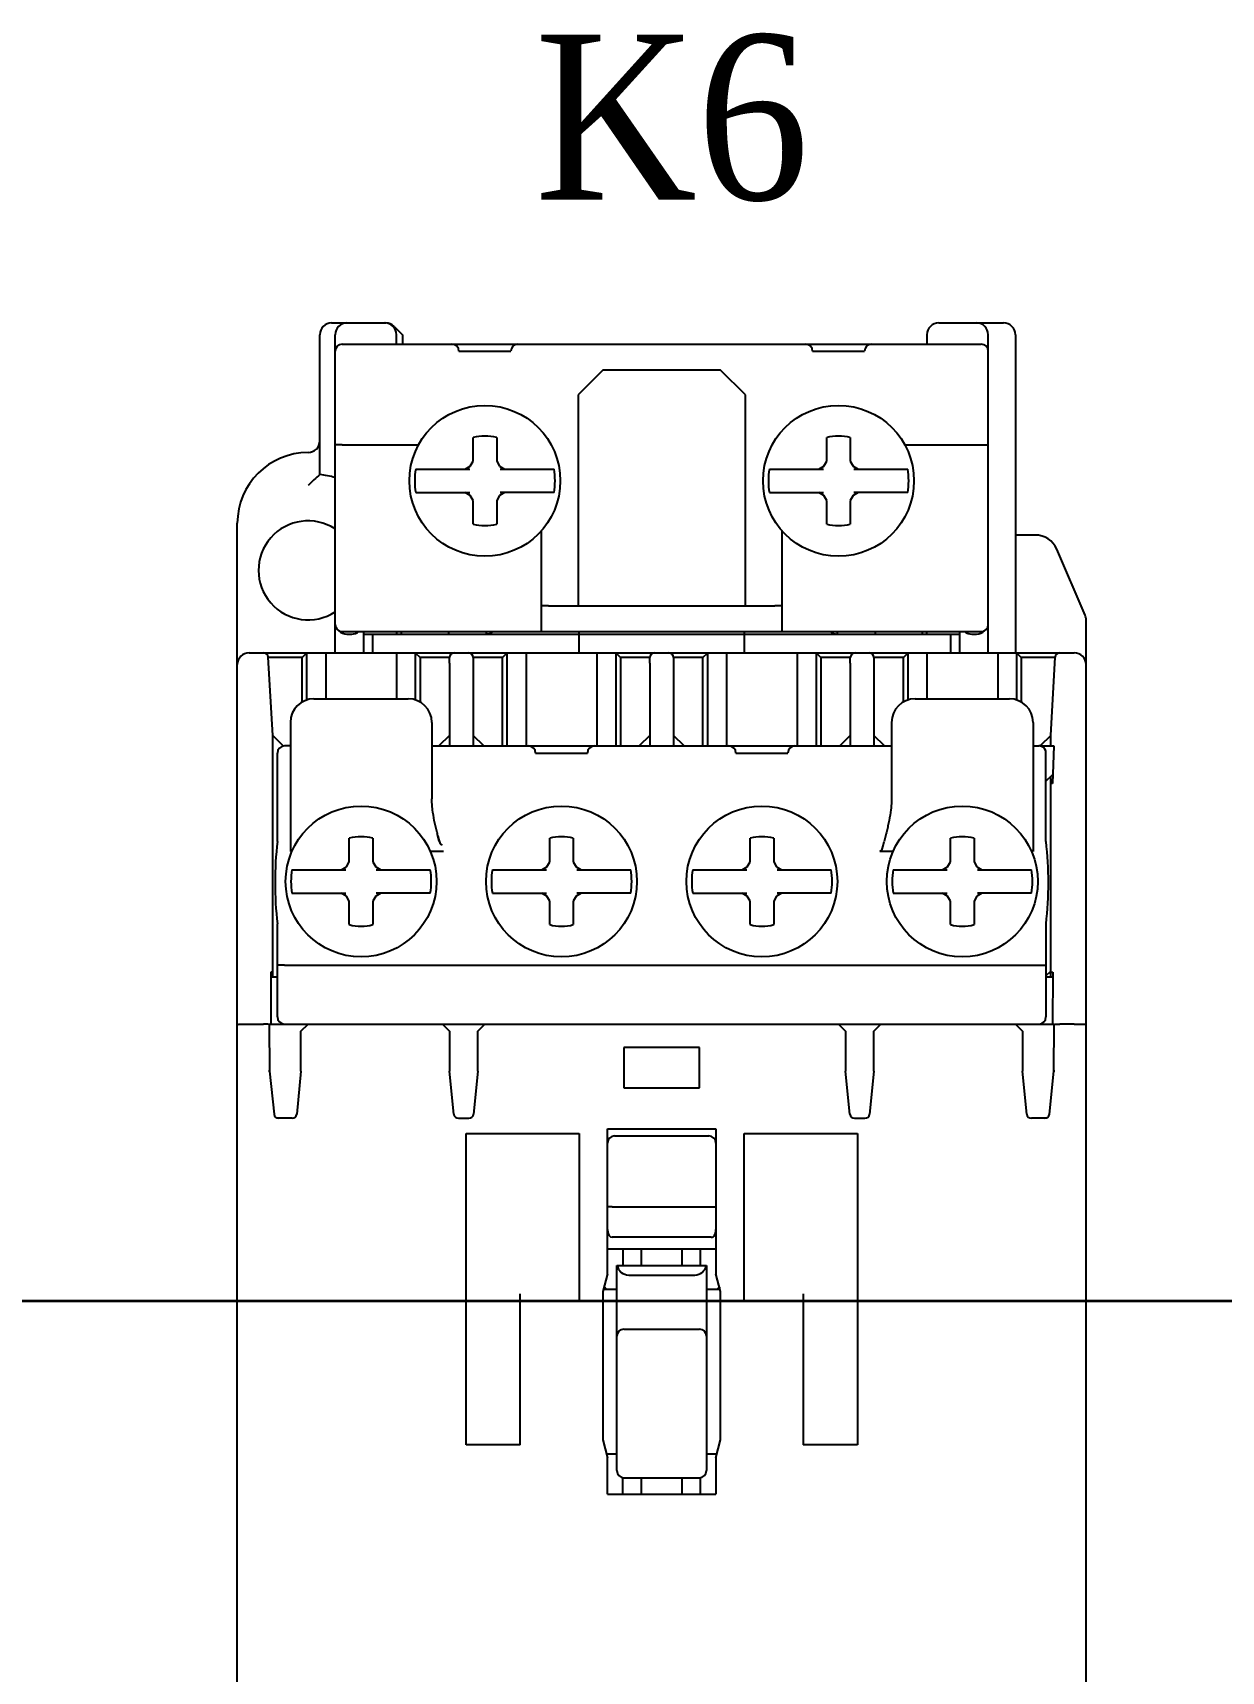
# Model space of a CAD drawing. Header units: millimetres. Extents: x 0 to 19177, y 0 to 12100.
# Drawn here: x 17208.4 to 17258.8, y 10629.2 to 10698.7 of the extents above; entities that cross this region are included whole.
import ezdxf

# ---------------------------------------------------------------- set-up
doc = ezdxf.new("R2010")
doc.units = ezdxf.units.MM
doc.header["$MEASUREMENT"] = 0
doc.layers.add('mang', color=4, linetype='Continuous')
doc.layers.add('NetDam', color=7, linetype='Continuous', lineweight=35)
doc.styles.add('HOATBF.shx', font='', dxfattribs={"width": 0.9})
doc.styles.get('HOATBF.shx').set_extended_font_data('.VnAvant')

msp = doc.modelspace()

# ---------------------------------------------------------------- linework, layer by layer
at = {"color": 7, "linetype": 'Continuous'}
for p, q in [((17220.592, 10679.944), (17220.592, 10685.875)), ((17221.092, 10686.375), (17223.385, 10686.375)), ((17221.242, 10672.375), (17221.242, 10685.875)), ((17223.739, 10686.229), (17224.092, 10685.875)), ((17223.842, 10685.475), (17223.842, 10685.875)), ((17224.092, 10685.875), (17224.092, 10685.475)), ((17246.342, 10685.875), (17246.342, 10685.475)), ((17246.842, 10686.375), (17249.592, 10686.375)), ((17248.942, 10672.375), (17248.942, 10685.875)), ((17250.092, 10685.875), (17250.092, 10672.375)), ((17221.542, 10685.475), (17248.642, 10685.475)), ((17226.492, 10685.175), (17228.692, 10685.175)), ((17241.492, 10685.175), (17243.692, 10685.175)), ((17232.592, 10684.375), (17231.542, 10683.325)), ((17237.592, 10684.375), (17232.592, 10684.375)), ((17238.642, 10683.325), (17237.592, 10684.375)), ((17231.542, 10683.325), (17231.542, 10674.375)), ((17238.642, 10674.375), (17238.642, 10683.325)), ((17221.542, 10681.206), (17224.782, 10681.206)), ((17227.092, 10680.508), (17227.092, 10681.508)), ((17228.092, 10681.508), (17228.092, 10680.508)), ((17242.092, 10680.508), (17242.092, 10681.508)), ((17243.092, 10681.508), (17243.092, 10680.508)), ((17245.402, 10681.206), (17248.642, 10681.206)), ((17226.759, 10680.175), (17226.97, 10680.297)), ((17226.97, 10680.297), (17227.092, 10680.508)), ((17228.092, 10680.508), (17228.214, 10680.297)), ((17228.214, 10680.297), (17228.425, 10680.175)), ((17241.759, 10680.175), (17241.97, 10680.297)), ((17241.97, 10680.297), (17242.092, 10680.508)), ((17243.092, 10680.508), (17243.214, 10680.297)), ((17243.214, 10680.297), (17243.425, 10680.175)), ((17224.659, 10680.175), (17226.949, 10680.175)), ((17228.236, 10680.175), (17230.526, 10680.175)), ((17239.659, 10680.175), (17241.949, 10680.175)), ((17243.236, 10680.175), (17245.526, 10680.175)), ((17224.659, 10679.175), (17226.949, 10679.175)), ((17226.97, 10679.053), (17226.759, 10679.175)), ((17227.092, 10678.842), (17226.97, 10679.053)), ((17228.214, 10679.053), (17228.092, 10678.842)), ((17228.425, 10679.175), (17228.214, 10679.053)), ((17230.526, 10679.175), (17228.236, 10679.175)), ((17239.659, 10679.175), (17241.949, 10679.175)), ((17241.97, 10679.053), (17241.759, 10679.175)), ((17242.092, 10678.842), (17241.97, 10679.053)), ((17243.214, 10679.053), (17243.092, 10678.842)), ((17243.425, 10679.175), (17243.214, 10679.053)), ((17245.526, 10679.175), (17243.236, 10679.175)), ((17227.092, 10677.842), (17227.092, 10678.842)), ((17228.092, 10678.842), (17228.092, 10677.842)), ((17231.542, 10678.725), (17231.592, 10678.725)), ((17242.092, 10677.842), (17242.092, 10678.842)), ((17243.092, 10678.842), (17243.092, 10677.842)), ((17217.092, 10611.875), (17217.092, 10677.875)), ((17229.992, 10673.275), (17229.992, 10677.558)), ((17240.192, 10677.558), (17240.192, 10673.275)), ((17250.933, 10677.375), (17250.092, 10677.375)), ((17253.052, 10673.969), (17251.852, 10676.769)), ((17230.292, 10674.375), (17239.892, 10674.375)), ((17253.092, 10611.875), (17253.092, 10673.772)), ((17221.542, 10673.275), (17248.642, 10673.275)), ((17221.742, 10673.175), (17221.942, 10673.175)), ((17222.442, 10673.275), (17222.442, 10672.375)), ((17222.442, 10673.175), (17247.742, 10673.175)), ((17222.842, 10672.375), (17222.842, 10673.175)), ((17223.842, 10673.275), (17223.842, 10673.175)), ((17224.042, 10673.275), (17224.042, 10673.175)), ((17226.042, 10673.275), (17226.042, 10673.175)), ((17227.642, 10673.275), (17227.642, 10673.175)), ((17231.592, 10672.375), (17231.592, 10673.275)), ((17238.592, 10673.275), (17238.592, 10672.375)), ((17242.542, 10673.175), (17242.542, 10673.275)), ((17244.142, 10673.275), (17244.142, 10673.175)), ((17246.142, 10673.275), (17246.142, 10673.175)), ((17246.342, 10673.175), (17246.342, 10673.275)), ((17247.342, 10673.175), (17247.342, 10672.375)), ((17247.742, 10672.375), (17247.742, 10673.275)), ((17248.242, 10673.175), (17248.442, 10673.175)), ((17217.592, 10672.375), (17252.592, 10672.375)), ((17218.592, 10668.875), (17218.403, 10672.186)), ((17219.842, 10672.175), (17218.404, 10672.175)), ((17219.842, 10672.175), (17220.042, 10672.375)), ((17219.842, 10670.291), (17219.842, 10672.175)), ((17220.042, 10670.377), (17220.042, 10672.375)), ((17220.842, 10672.375), (17220.842, 10670.425)), ((17223.842, 10672.375), (17223.842, 10670.425)), ((17224.642, 10672.375), (17224.642, 10670.377)), ((17224.642, 10672.375), (17224.842, 10672.175)), ((17224.842, 10672.175), (17224.842, 10670.291)), ((17226.092, 10672.175), (17224.842, 10672.175)), ((17226.092, 10671.938), (17226.092, 10672.175)), ((17226.092, 10671.935), (17226.092, 10668.425)), ((17227.092, 10672.175), (17227.092, 10671.938)), ((17228.342, 10672.175), (17227.092, 10672.175)), ((17227.092, 10671.935), (17227.092, 10668.425)), ((17228.342, 10672.175), (17228.542, 10672.375)), ((17228.342, 10668.425), (17228.342, 10672.175)), ((17228.542, 10668.425), (17228.542, 10672.375)), ((17229.342, 10672.375), (17229.342, 10668.425)), ((17232.342, 10672.375), (17232.342, 10668.425)), ((17233.142, 10672.375), (17233.142, 10668.425)), ((17233.142, 10672.375), (17233.342, 10672.175)), ((17233.342, 10672.175), (17233.342, 10668.425)), ((17234.592, 10672.175), (17233.342, 10672.175)), ((17234.592, 10671.938), (17234.592, 10672.175)), ((17234.592, 10671.935), (17234.592, 10668.425)), ((17235.592, 10672.175), (17235.592, 10671.938)), ((17236.842, 10672.175), (17235.592, 10672.175)), ((17235.592, 10671.935), (17235.592, 10668.425)), ((17236.842, 10672.175), (17237.042, 10672.375)), ((17236.842, 10668.425), (17236.842, 10672.175)), ((17237.042, 10668.425), (17237.042, 10672.375)), ((17237.842, 10672.375), (17237.842, 10668.425)), ((17240.842, 10672.375), (17240.842, 10668.425)), ((17241.642, 10672.375), (17241.642, 10668.425)), ((17241.642, 10672.375), (17241.842, 10672.175)), ((17241.842, 10672.175), (17241.842, 10668.425)), ((17243.092, 10672.175), (17241.842, 10672.175)), ((17243.092, 10671.938), (17243.092, 10672.175)), ((17243.092, 10671.935), (17243.092, 10668.425)), ((17244.092, 10672.175), (17244.092, 10671.938)), ((17245.342, 10672.175), (17244.092, 10672.175)), ((17244.092, 10671.935), (17244.092, 10668.425)), ((17245.342, 10672.175), (17245.542, 10672.375)), ((17245.342, 10670.291), (17245.342, 10672.175)), ((17245.542, 10670.377), (17245.542, 10672.375)), ((17246.342, 10672.375), (17246.342, 10670.425)), ((17249.342, 10672.375), (17249.342, 10670.425)), ((17250.142, 10672.375), (17250.142, 10670.377)), ((17250.142, 10672.375), (17250.342, 10672.175)), ((17250.342, 10672.175), (17250.342, 10670.291)), ((17251.781, 10672.175), (17250.342, 10672.175)), ((17251.592, 10668.875), (17251.782, 10672.186)), ((17220.342, 10670.425), (17224.342, 10670.425)), ((17245.842, 10670.425), (17249.842, 10670.425)), ((17219.342, 10669.425), (17219.342, 10663.942)), ((17225.342, 10669.425), (17225.342, 10666.179)), ((17244.842, 10669.425), (17244.842, 10666.179)), ((17250.842, 10669.425), (17250.842, 10663.942)), ((17218.592, 10658.625), (17218.592, 10668.875)), ((17219.046, 10668.421), (17218.592, 10668.875)), ((17226.092, 10668.875), (17225.642, 10668.425)), ((17227.542, 10668.425), (17227.092, 10668.875)), ((17234.592, 10668.875), (17234.142, 10668.425)), ((17236.042, 10668.425), (17235.592, 10668.875)), ((17243.092, 10668.875), (17242.642, 10668.425)), ((17244.542, 10668.425), (17244.092, 10668.875)), ((17251.592, 10668.875), (17251.142, 10668.425)), ((17251.592, 10668.425), (17251.592, 10668.875)), ((17218.792, 10664.375), (17218.792, 10668.125)), ((17219.342, 10668.425), (17219.092, 10668.425)), ((17225.342, 10668.425), (17244.842, 10668.425)), ((17229.742, 10668.125), (17231.942, 10668.125)), ((17238.242, 10668.125), (17240.442, 10668.125)), ((17250.842, 10668.425), (17251.092, 10668.425)), ((17251.205, 10668.425), (17251.722, 10668.425)), ((17251.392, 10664.375), (17251.392, 10668.125)), ((17251.722, 10668.425), (17251.664, 10666.825)), ((17251.392, 10666.925), (17251.678, 10667.211)), ((17251.592, 10658.625), (17251.592, 10667.125)), ((17251.593, 10666.825), (17251.604, 10667.137)), ((17251.664, 10666.825), (17251.593, 10666.825)), ((17221.842, 10663.508), (17221.842, 10664.508)), ((17222.842, 10664.508), (17222.842, 10663.508)), ((17230.342, 10663.508), (17230.342, 10664.508)), ((17231.342, 10664.508), (17231.342, 10663.508)), ((17238.842, 10663.508), (17238.842, 10664.508)), ((17239.842, 10664.508), (17239.842, 10663.508)), ((17247.342, 10663.508), (17247.342, 10664.508)), ((17248.342, 10664.508), (17248.342, 10663.508)), ((17219.342, 10663.992), (17219.426, 10663.992)), ((17225.842, 10663.942), (17225.259, 10663.942)), ((17244.926, 10663.942), (17244.342, 10663.942)), ((17250.759, 10663.992), (17250.842, 10663.992)), ((17219.409, 10663.175), (17221.699, 10663.175)), ((17221.509, 10663.175), (17221.72, 10663.297)), ((17221.72, 10663.297), (17221.842, 10663.508)), ((17222.842, 10663.508), (17222.964, 10663.297)), ((17222.964, 10663.297), (17223.175, 10663.175)), ((17222.986, 10663.175), (17225.276, 10663.175)), ((17227.909, 10663.175), (17230.199, 10663.175)), ((17230.009, 10663.175), (17230.22, 10663.297)), ((17230.22, 10663.297), (17230.342, 10663.508)), ((17231.342, 10663.508), (17231.464, 10663.297)), ((17231.464, 10663.297), (17231.675, 10663.175)), ((17231.486, 10663.175), (17233.776, 10663.175)), ((17236.409, 10663.175), (17238.699, 10663.175)), ((17238.509, 10663.175), (17238.72, 10663.297)), ((17238.72, 10663.297), (17238.842, 10663.508)), ((17239.842, 10663.508), (17239.964, 10663.297)), ((17239.964, 10663.297), (17240.175, 10663.175)), ((17239.986, 10663.175), (17242.276, 10663.175)), ((17244.909, 10663.175), (17247.199, 10663.175)), ((17247.009, 10663.175), (17247.22, 10663.297)), ((17247.22, 10663.297), (17247.342, 10663.508)), ((17248.342, 10663.508), (17248.464, 10663.297)), ((17248.464, 10663.297), (17248.675, 10663.175)), ((17248.486, 10663.175), (17250.776, 10663.175)), ((17219.409, 10662.175), (17221.699, 10662.175)), ((17221.72, 10662.053), (17221.509, 10662.175)), ((17221.842, 10661.842), (17221.72, 10662.053)), ((17221.842, 10660.842), (17221.842, 10661.842)), ((17222.964, 10662.053), (17222.842, 10661.842)), ((17222.842, 10661.842), (17222.842, 10660.842)), ((17223.175, 10662.175), (17222.964, 10662.053)), ((17225.276, 10662.175), (17222.986, 10662.175)), ((17227.909, 10662.175), (17230.199, 10662.175)), ((17230.22, 10662.053), (17230.009, 10662.175)), ((17230.342, 10661.842), (17230.22, 10662.053)), ((17230.342, 10660.842), (17230.342, 10661.842)), ((17231.464, 10662.053), (17231.342, 10661.842)), ((17231.342, 10661.842), (17231.342, 10660.842)), ((17231.675, 10662.175), (17231.464, 10662.053)), ((17233.776, 10662.175), (17231.486, 10662.175)), ((17236.409, 10662.175), (17238.699, 10662.175)), ((17238.72, 10662.053), (17238.509, 10662.175)), ((17238.842, 10661.842), (17238.72, 10662.053)), ((17238.842, 10660.842), (17238.842, 10661.842)), ((17239.964, 10662.053), (17239.842, 10661.842)), ((17239.842, 10661.842), (17239.842, 10660.842)), ((17240.175, 10662.175), (17239.964, 10662.053)), ((17242.276, 10662.175), (17239.986, 10662.175)), ((17244.909, 10662.175), (17247.199, 10662.175)), ((17247.22, 10662.053), (17247.009, 10662.175)), ((17247.342, 10661.842), (17247.22, 10662.053)), ((17247.342, 10660.842), (17247.342, 10661.842)), ((17248.464, 10662.053), (17248.342, 10661.842)), ((17248.342, 10661.842), (17248.342, 10660.842)), ((17248.675, 10662.175), (17248.464, 10662.053)), ((17250.776, 10662.175), (17248.486, 10662.175)), ((17218.792, 10656.925), (17218.792, 10660.875)), ((17251.392, 10660.875), (17251.392, 10656.925)), ((17218.509, 10658.825), (17218.52, 10656.625)), ((17218.592, 10658.825), (17218.509, 10658.825)), ((17219.092, 10659.125), (17251.092, 10659.125)), ((17251.392, 10658.675), (17251.592, 10658.875)), ((17251.592, 10658.825), (17251.675, 10658.825)), ((17251.675, 10658.825), (17251.664, 10656.625)), ((17218.51, 10658.625), (17218.792, 10658.625)), ((17251.392, 10658.625), (17251.674, 10658.625)), ((17217.592, 10656.625), (17218.203, 10656.625)), ((17218.449, 10656.625), (17218.459, 10654.625)), ((17218.449, 10656.625), (17251.735, 10656.625)), ((17219.792, 10656.325), (17220.092, 10656.625)), ((17219.792, 10654.625), (17219.792, 10656.325)), ((17225.792, 10656.625), (17226.092, 10656.325)), ((17226.092, 10656.325), (17226.092, 10654.625)), ((17227.292, 10656.325), (17227.592, 10656.625)), ((17227.292, 10654.625), (17227.292, 10656.325)), ((17242.592, 10656.625), (17242.892, 10656.325)), ((17242.892, 10656.325), (17242.892, 10654.625)), ((17244.092, 10656.325), (17244.392, 10656.625)), ((17244.092, 10654.625), (17244.092, 10656.325)), ((17250.092, 10656.625), (17250.392, 10656.325)), ((17250.392, 10656.325), (17250.392, 10654.625)), ((17251.725, 10654.625), (17251.735, 10656.625)), ((17252.592, 10656.625), (17251.981, 10656.625)), ((17233.492, 10655.625), (17233.492, 10653.925)), ((17236.692, 10655.625), (17233.492, 10655.625)), ((17236.692, 10653.925), (17236.692, 10655.625)), ((17218.459, 10654.625), (17218.413, 10654.625)), ((17218.459, 10654.625), (17218.651, 10652.804)), ((17219.792, 10654.625), (17219.61, 10652.805)), ((17226.274, 10652.805), (17226.092, 10654.625)), ((17227.292, 10654.625), (17227.11, 10652.805)), ((17243.074, 10652.805), (17242.892, 10654.625)), ((17244.092, 10654.625), (17243.91, 10652.805)), ((17250.574, 10652.805), (17250.392, 10654.625)), ((17251.534, 10652.804), (17251.725, 10654.625)), ((17251.772, 10654.625), (17251.725, 10654.625)), ((17233.492, 10653.925), (17236.692, 10653.925)), ((17219.411, 10652.625), (17218.75, 10652.625)), ((17226.473, 10652.625), (17226.911, 10652.625)), ((17243.273, 10652.625), (17243.711, 10652.625)), ((17251.435, 10652.625), (17250.773, 10652.625)), ((17226.792, 10638.775), (17226.792, 10651.975)), ((17226.792, 10651.975), (17231.592, 10651.975)), ((17231.592, 10651.975), (17231.592, 10644.875)), ((17232.792, 10646.025), (17232.792, 10652.175)), ((17232.792, 10652.175), (17237.392, 10652.175)), ((17233.092, 10651.875), (17237.092, 10651.875)), ((17237.392, 10652.175), (17237.392, 10646.025)), ((17238.592, 10644.875), (17238.592, 10651.975)), ((17238.592, 10651.975), (17243.392, 10651.975)), ((17243.392, 10651.975), (17243.392, 10638.775)), ((17232.992, 10648.875), (17237.192, 10648.875)), ((17237.392, 10647.075), (17232.792, 10647.075)), ((17237.192, 10647.575), (17232.992, 10647.575)), ((17233.442, 10647.075), (17233.442, 10646.375)), ((17234.242, 10646.375), (17234.242, 10647.075)), ((17235.942, 10647.075), (17235.942, 10646.375)), ((17236.742, 10646.375), (17236.742, 10647.075)), ((17233.192, 10637.675), (17233.192, 10646.375)), ((17233.192, 10646.375), (17236.992, 10646.375)), ((17236.992, 10646.375), (17236.992, 10637.675)), ((17232.792, 10646.025), (17232.592, 10645.275)), ((17233.692, 10645.975), (17236.492, 10645.975)), ((17237.592, 10645.275), (17237.392, 10646.025)), ((17229.092, 10638.775), (17229.092, 10645.175)), ((17231.592, 10644.875), (17229.092, 10644.875)), ((17232.592, 10645.275), (17232.592, 10638.975)), ((17232.619, 10645.375), (17233.142, 10645.375)), ((17232.642, 10645.462), (17232.642, 10645.375)), ((17232.742, 10645.375), (17232.645, 10645.472)), ((17237.042, 10645.375), (17237.566, 10645.375)), ((17237.442, 10645.375), (17237.54, 10645.472)), ((17237.542, 10645.462), (17237.542, 10645.375)), ((17237.592, 10638.975), (17237.592, 10645.275)), ((17241.092, 10644.875), (17238.592, 10644.875)), ((17241.092, 10645.175), (17241.092, 10638.775)), ((17233.492, 10643.675), (17236.692, 10643.675)), ((17229.092, 10638.775), (17226.792, 10638.775)), ((17232.592, 10638.975), (17232.792, 10638.225)), ((17237.392, 10638.225), (17237.592, 10638.975)), ((17243.392, 10638.775), (17241.092, 10638.775)), ((17233.142, 10638.375), (17232.752, 10638.375)), ((17232.792, 10636.675), (17232.792, 10638.225)), ((17237.432, 10638.375), (17237.042, 10638.375)), ((17237.392, 10638.225), (17237.392, 10636.675)), ((17233.442, 10636.675), (17233.442, 10637.379)), ((17233.442, 10637.375), (17236.742, 10637.375)), ((17234.242, 10636.675), (17234.242, 10637.375)), ((17235.942, 10637.375), (17235.942, 10636.675)), ((17236.742, 10636.675), (17236.742, 10637.379)), ((17232.792, 10636.675), (17237.392, 10636.675))]:
    msp.add_line(p, q, dxfattribs=at)
for centre in [(17227.592, 10679.675), (17242.592, 10679.675), (17222.342, 10662.675), (17230.842, 10662.675), (17239.342, 10662.675), (17247.842, 10662.675)]:
    msp.add_circle(centre, 3.2, dxfattribs=at)
for centre, radius, start, end in [((17221.092, 10685.875), 0.5, 90, 180), ((17221.742, 10685.875), 0.5, 90, 180), ((17223.342, 10685.875), 0.5, 0, 90), ((17223.385, 10685.875), 0.5, 45, 90), ((17246.842, 10685.875), 0.5, 90, 180), ((17248.442, 10685.875), 0.5, 0, 90), ((17249.592, 10685.875), 0.5, 0, 90), ((17221.542, 10685.175), 0.3, 90, 180), ((17226.192, 10685.175), 0.3, 0, 90), ((17228.992, 10685.175), 0.3, 90, 180), ((17241.192, 10685.175), 0.3, 0, 90), ((17243.992, 10685.175), 0.3, 90, 180), ((17248.642, 10685.175), 0.3, 0, 90), ((17220.092, 10681.375), 0.5, 270, 359.99999), ((17227.592, 10679.675), 1.9, 74.74248, 105.25752), ((17242.592, 10679.675), 1.9, 74.74248, 105.25752), ((17220.092, 10677.875), 3, 90, 180), ((17228.104, 10671.442), 11.345, 131.45988, 134.92389), ((17220.092, 10675.875), 4.1, 73.70876, 82.99527), ((17227.592, 10679.675), 2.976, 170.32743, 189.67257), ((17227.592, 10679.675), 2.976, 350.32743, 9.67257), ((17242.592, 10679.675), 2.976, 170.32743, 189.67257), ((17242.592, 10679.675), 2.976, 350.32743, 9.67257), ((17220.092, 10675.875), 2.1, 56.76499, 303.23501), ((17227.592, 10679.675), 1.9, 254.74248, 285.25752), ((17242.592, 10679.675), 1.9, 254.74248, 285.25752), ((17250.933, 10676.375), 1, 23.19859, 90), ((17221.542, 10673.575), 0.3, 180, 270), ((17248.642, 10673.575), 0.3, 270, 0), ((17252.592, 10673.772), 0.5, 0, 23.19859), ((17221.742, 10673.675), 0.5, 226.6856, 270), ((17221.942, 10673.675), 0.5, 270, 306.7506), ((17227.642, 10673.675), 0.5, 270, 306.82949), ((17242.542, 10673.675), 0.5, 233.17025, 270), ((17248.242, 10673.675), 0.5, 233.2494, 270), ((17248.442, 10673.675), 0.5, 270, 313.3144), ((17217.592, 10671.875), 0.5, 90, 180), ((17218.203, 10672.175), 0.2, 3.27049, 90), ((17226.292, 10672.175), 0.2, 90, 180), ((17226.283, 10671.935), 0.19, 178.95677, 180.0273), ((17226.892, 10672.175), 0.2, 0, 90), ((17226.902, 10671.935), 0.19, 359.9727, 1.04323), ((17234.792, 10672.175), 0.2, 90, 180), ((17234.783, 10671.935), 0.19, 178.95677, 180.0273), ((17235.392, 10672.175), 0.2, 0, 90), ((17235.402, 10671.935), 0.19, 359.9727, 1.04323), ((17243.292, 10672.175), 0.2, 90, 180), ((17243.283, 10671.935), 0.19, 178.95677, 180.0273), ((17243.892, 10672.175), 0.2, 0, 90), ((17243.902, 10671.935), 0.19, 359.9727, 1.04323), ((17251.981, 10672.175), 0.2, 90.00002, 176.72951), ((17252.592, 10671.875), 0.5, 0, 90), ((17220.342, 10669.425), 1, 90, 180), ((17224.342, 10669.425), 1, 0, 90), ((17245.842, 10669.425), 1, 90, 180), ((17249.842, 10669.425), 1, 0, 90), ((17219.092, 10668.125), 0.3, 90, 180), ((17229.442, 10668.125), 0.3, 0, 90), ((17232.242, 10668.125), 0.3, 90, 180), ((17237.942, 10668.125), 0.3, 0, 90), ((17240.742, 10668.125), 0.3, 90, 180), ((17251.1, 10668.145), 0.278, 67.91859, 91.63944), ((17251.092, 10668.125), 0.3, 0, 67.96842), ((17234.055, 10662.625), 15.363, 173.45849, 186.54097), ((17222.342, 10662.675), 1.9, 74.74248, 105.25752), ((17230.842, 10662.675), 1.9, 74.74248, 105.25752), ((17239.342, 10662.675), 1.9, 74.74248, 105.25752), ((17247.842, 10662.675), 1.9, 74.74248, 105.25752), ((17236.13, 10662.625), 15.363, 353.45903, 6.54151), ((17222.342, 10662.675), 2.976, 170.32743, 189.67257), ((17222.342, 10662.675), 2.976, 350.32743, 9.67257), ((17230.842, 10662.675), 2.976, 170.32743, 189.67257), ((17230.842, 10662.675), 2.976, 350.32743, 9.67257), ((17239.342, 10662.675), 2.976, 170.32743, 189.67257), ((17239.342, 10662.675), 2.976, 350.32743, 9.67257), ((17247.842, 10662.675), 2.976, 170.32743, 189.67257), ((17247.842, 10662.675), 2.976, 350.32743, 9.67257), ((17222.342, 10662.675), 1.9, 254.74248, 285.25752), ((17230.842, 10662.675), 1.9, 254.74248, 285.25752), ((17239.342, 10662.675), 1.9, 254.74248, 285.25752), ((17247.842, 10662.675), 1.9, 254.74248, 285.25752), ((17219.092, 10656.925), 0.3, 180, 270), ((17251.092, 10656.925), 0.3, 270, 0), ((17219.411, 10652.825), 0.2, 270, 354.28941), ((17226.473, 10652.825), 0.2, 185.71059, 270), ((17226.911, 10652.825), 0.2, 270, 354.28941), ((17243.273, 10652.825), 0.2, 185.71059, 270), ((17243.711, 10652.825), 0.2, 270, 354.28941), ((17250.773, 10652.825), 0.2, 185.71059, 270), ((17233.092, 10651.575), 0.3, 90, 180), ((17237.092, 10651.575), 0.3, 0, 90), ((17233.142, 10645.675), 0.3, 269.99991, 279.58965), ((17237.042, 10645.675), 0.3, 260.41101, 270.00008), ((17233.492, 10643.375), 0.3, 90, 180), ((17236.692, 10643.375), 0.3, 0, 90), ((17233.142, 10638.075), 0.3, 80.41101, 90.00008), ((17237.042, 10638.075), 0.3, 89.99991, 99.60256), ((17233.492, 10637.675), 0.3, 180, 270), ((17236.692, 10637.675), 0.3, 270, 0)]:
    msp.add_arc(centre, radius, start, end, dxfattribs=at)
for centre, major_axis, ratio, start_param, end_param in [((17251.205, 10666.425), (2.8, 0), 0.714286, 1.570796, 1.610998), ((17225.842, 10669.679), (0.059, 5.467), 0.091445, -3.52854, -3.141593), ((17244.342, 10669.679), (0, 5.737), 0.087156, -3.141593, -2.754645), ((17218.85, 10652.825), (0.2, 0), 0.998384, 3.246183, 4.712389), ((17251.335, 10652.825), (-0.2, 0), 0.998384, 7.853982, 9.320187), ((17232.992, 10647.908), (0, 0.333), 0.6, -4.712389, -3.141593), ((17237.192, 10647.908), (0, 0.333), 0.6, -3.141593, -1.570796), ((17233.692, 10646.475), (0.5, 0), 1, -2.940235, -1.570796), ((17236.492, 10646.475), (0.5, 0), 1, -1.570796, -0.201358)]:
    msp.add_ellipse(centre, major_axis=major_axis, ratio=ratio, start_param=start_param, end_param=end_param, dxfattribs=at)
for points, knots in [([(17221.542, 10681.206), (17221.523, 10681.206), (17221.485, 10681.205), (17221.429, 10681.205), (17221.378, 10681.203), (17221.333, 10681.201), (17221.3, 10681.199), (17221.279, 10681.197), (17221.266, 10681.195), (17221.256, 10681.194), (17221.249, 10681.192), (17221.245, 10681.191), (17221.242, 10681.189), (17221.242, 10681.188)], [0, 0, 0, 0, 0.194101, 0.380719, 0.552715, 0.703498, 0.827352, 0.87769, 0.919663, 0.952917, 0.977218, 0.992576, 1, 1, 1, 1]), ([(17248.642, 10681.206), (17248.662, 10681.206), (17248.7, 10681.205), (17248.756, 10681.205), (17248.807, 10681.203), (17248.852, 10681.201), (17248.885, 10681.199), (17248.906, 10681.197), (17248.919, 10681.195), (17248.929, 10681.194), (17248.936, 10681.192), (17248.94, 10681.191), (17248.942, 10681.189), (17248.942, 10681.188)], [0, 0, 0, 0, 0.194101, 0.380719, 0.552715, 0.703498, 0.827352, 0.87769, 0.919663, 0.952917, 0.977218, 0.992576, 1, 1, 1, 1]), ([(17230.292, 10674.375), (17230.273, 10674.375), (17230.235, 10674.375), (17230.179, 10674.374), (17230.128, 10674.372), (17230.083, 10674.37), (17230.05, 10674.368), (17230.029, 10674.366), (17230.016, 10674.364), (17230.006, 10674.363), (17229.999, 10674.361), (17229.995, 10674.36), (17229.992, 10674.358), (17229.992, 10674.357)], [0, 0, 0, 0, 0.194101, 0.380719, 0.552715, 0.703498, 0.827352, 0.87769, 0.919663, 0.952917, 0.977218, 0.992576, 1, 1, 1, 1]), ([(17240.192, 10674.357), (17240.192, 10674.358), (17240.19, 10674.36), (17240.186, 10674.361), (17240.179, 10674.363), (17240.169, 10674.364), (17240.156, 10674.366), (17240.135, 10674.368), (17240.102, 10674.37), (17240.057, 10674.372), (17240.006, 10674.374), (17239.95, 10674.375), (17239.912, 10674.375), (17239.892, 10674.375)], [0, 0, 0, 0, 0.007424, 0.022782, 0.047083, 0.080337, 0.12231, 0.172648, 0.296502, 0.447285, 0.619281, 0.805899, 1, 1, 1, 1]), ([(17225.654, 10664.366), (17225.638, 10664.441), (17225.603, 10664.591), (17225.548, 10664.815), (17225.495, 10665.039), (17225.43, 10665.34), (17225.379, 10665.643), (17225.348, 10665.949), (17225.342, 10666.102), (17225.342, 10666.179)], [0, 0, 0, 0, 0.125, 0.250008, 0.375007, 0.500012, 0.749983, 0.874994, 1, 1, 1, 1]), ([(17244.842, 10666.179), (17244.842, 10666.102), (17244.836, 10665.949), (17244.806, 10665.643), (17244.754, 10665.34), (17244.69, 10665.039), (17244.637, 10664.815), (17244.582, 10664.591), (17244.547, 10664.441), (17244.531, 10664.366)], [0, 0, 0, 0, 0.125006, 0.250017, 0.499988, 0.624993, 0.749992, 0.875, 1, 1, 1, 1]), ([(17251.392, 10664.375), (17251.392, 10664.376), (17251.391, 10664.378), (17251.389, 10664.379), (17251.387, 10664.38)], [0, 0, 0, 0, 0.389095, 1, 1, 1, 1]), ([(17219.092, 10659.125), (17219.073, 10659.125), (17219.034, 10659.125), (17218.979, 10659.125), (17218.935, 10659.125), (17218.902, 10659.124), (17218.881, 10659.124), (17218.861, 10659.124), (17218.844, 10659.124), (17218.829, 10659.123), (17218.818, 10659.123), (17218.81, 10659.123), (17218.805, 10659.123), (17218.802, 10659.123), (17218.798, 10659.123), (17218.796, 10659.123), (17218.794, 10659.122), (17218.793, 10659.122), (17218.792, 10659.122), (17218.792, 10659.122)], [0, 0, 0, 0, 0.195342, 0.383101, 0.556044, 0.634844, 0.707507, 0.773336, 0.831705, 0.882061, 0.923926, 0.94155, 0.956909, 0.969969, 0.9807, 0.989079, 0.995084, 0.998713, 1, 1, 1, 1]), ([(17251.092, 10659.125), (17251.112, 10659.125), (17251.15, 10659.125), (17251.206, 10659.125), (17251.25, 10659.125), (17251.282, 10659.124), (17251.304, 10659.124), (17251.324, 10659.124), (17251.341, 10659.124), (17251.356, 10659.123), (17251.367, 10659.123), (17251.375, 10659.123), (17251.379, 10659.123), (17251.383, 10659.123), (17251.386, 10659.123), (17251.389, 10659.123), (17251.391, 10659.122), (17251.392, 10659.122), (17251.392, 10659.122), (17251.392, 10659.122)], [0, 0, 0, 0, 0.195342, 0.383101, 0.556044, 0.634844, 0.707507, 0.773336, 0.831705, 0.882061, 0.923926, 0.94155, 0.956909, 0.969969, 0.9807, 0.989079, 0.995084, 0.998713, 1, 1, 1, 1]), ([(17217.092, 10656.603), (17217.092, 10656.604), (17217.093, 10656.605), (17217.096, 10656.606), (17217.103, 10656.608), (17217.115, 10656.61), (17217.132, 10656.612), (17217.153, 10656.614), (17217.178, 10656.615), (17217.207, 10656.617), (17217.253, 10656.619), (17217.318, 10656.622), (17217.403, 10656.623), (17217.496, 10656.625), (17217.56, 10656.625), (17217.592, 10656.625)], [0, 0, 0, 0, 0.002447, 0.006624, 0.021566, 0.04566, 0.078817, 0.120769, 0.171139, 0.229457, 0.295173, 0.446233, 0.618555, 0.805535, 1, 1, 1, 1]), ([(17218.403, 10656.617), (17218.403, 10656.618), (17218.401, 10656.618), (17218.397, 10656.619), (17218.391, 10656.62), (17218.384, 10656.62), (17218.376, 10656.621), (17218.361, 10656.622), (17218.339, 10656.623), (17218.31, 10656.624), (17218.276, 10656.625), (17218.241, 10656.625), (17218.216, 10656.625), (17218.203, 10656.625)], [0, 0, 0, 0, 0.010653, 0.029747, 0.057354, 0.093302, 0.137301, 0.188976, 0.313489, 0.46246, 0.630608, 0.811939, 1, 1, 1, 1]), ([(17251.782, 10656.617), (17251.782, 10656.618), (17251.784, 10656.618), (17251.788, 10656.619), (17251.793, 10656.62), (17251.8, 10656.62), (17251.809, 10656.621), (17251.824, 10656.622), (17251.846, 10656.623), (17251.875, 10656.624), (17251.908, 10656.625), (17251.944, 10656.625), (17251.969, 10656.625), (17251.981, 10656.625)], [0, 0, 0, 0, 0.010653, 0.029747, 0.057353, 0.093299, 0.137297, 0.18897, 0.313478, 0.462446, 0.630594, 0.811929, 1, 1, 1, 1]), ([(17252.592, 10656.625), (17252.625, 10656.625), (17252.689, 10656.625), (17252.781, 10656.623), (17252.867, 10656.622), (17252.932, 10656.619), (17252.978, 10656.617), (17253.007, 10656.615), (17253.032, 10656.614), (17253.053, 10656.612), (17253.069, 10656.61), (17253.081, 10656.608), (17253.088, 10656.606), (17253.092, 10656.605), (17253.092, 10656.604), (17253.092, 10656.603)], [0, 0, 0, 0, 0.194465, 0.381445, 0.553767, 0.704827, 0.770543, 0.828861, 0.879231, 0.921183, 0.95434, 0.978434, 0.993376, 0.997553, 1, 1, 1, 1]), ([(17232.992, 10648.875), (17232.979, 10648.875), (17232.954, 10648.875), (17232.917, 10648.874), (17232.883, 10648.872), (17232.853, 10648.87), (17232.828, 10648.868), (17232.81, 10648.865), (17232.799, 10648.863), (17232.794, 10648.861), (17232.792, 10648.859), (17232.792, 10648.858)], [0, 0, 0, 0, 0.193279, 0.3791, 0.550354, 0.700519, 0.823977, 0.916257, 0.974429, 0.99069, 1, 1, 1, 1]), ([(17237.192, 10648.875), (17237.205, 10648.875), (17237.231, 10648.875), (17237.268, 10648.874), (17237.302, 10648.872), (17237.332, 10648.87), (17237.357, 10648.868), (17237.375, 10648.865), (17237.386, 10648.863), (17237.391, 10648.861), (17237.392, 10648.859), (17237.392, 10648.858)], [0, 0, 0, 0, 0.193279, 0.3791, 0.550354, 0.700519, 0.823977, 0.916257, 0.974429, 0.99069, 1, 1, 1, 1])]:
    msp.add_open_spline(points, degree=3, knots=knots, dxfattribs=at)
at = {"layer": 'NetDam', "color": 0}
msp.add_line((16945.092, 10644.875), (17575.092, 10644.875), dxfattribs=at)

# ---------------------------------------------------------------- texts
at = {"layer": 'mang', "color": 0, "insert": (17229.715, 10698.609), "char_height": 7, "width": 21.32394, "attachment_point": 1, "style": 'HOATBF.shx'}
msp.add_mtext('{\\fTimes New Roman|b0|i0|c0|p18;\\C1;K6}', dxfattribs=at)

doc.saveas('drawing.dxf')
